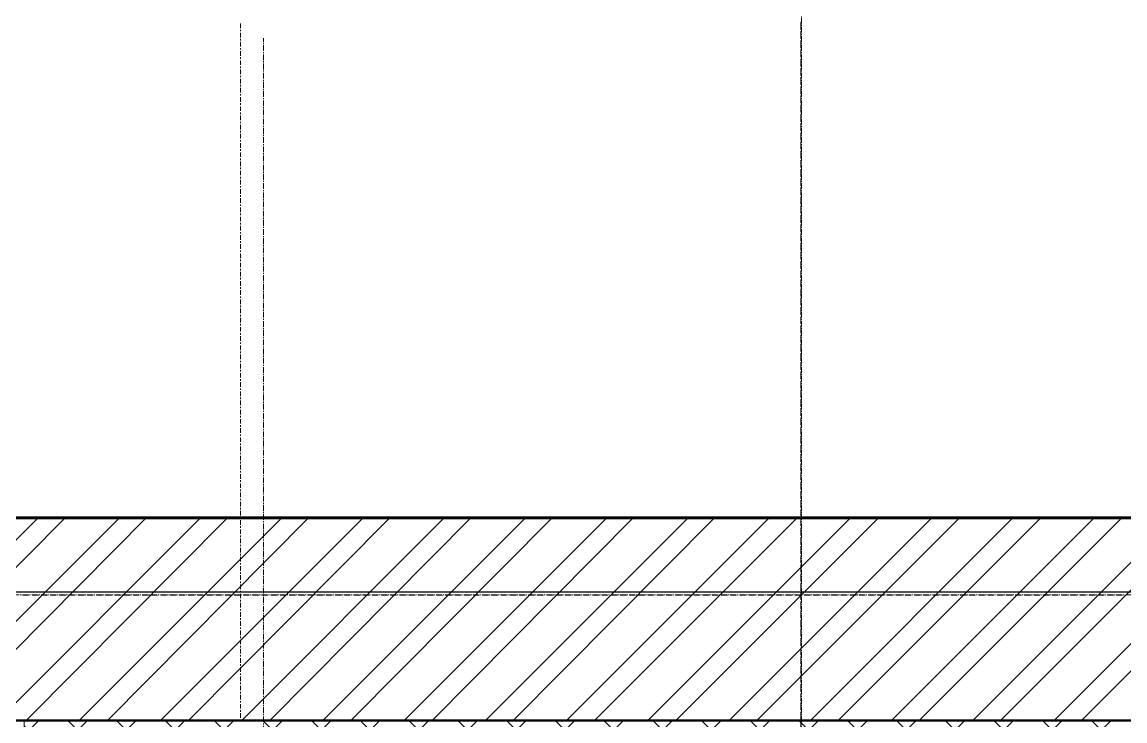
# Model space of a CAD drawing. Header units: millimetres. Extents: x -10178924 to 11692288, y -947381 to 58396.
# Drawn here: x 745754 to 748802, y -829089 to -827158 of the extents above; entities that cross this region are included whole.
import ezdxf

# ---------------------------------------------------------------- set-up
doc = ezdxf.new("R2010")
doc.units = ezdxf.units.MM
doc.linetypes.add('осевая', pattern=[50.8, 31.75, -6.35, 6.35, -6.35])
for name, color, linetype, true_color in [('PDF _Оси', 8, 'Continuous', 0x414141), ('PDF _Размеры осевые', 7, 'Continuous', 0x5d6970), ('PDF _штриховка', 7, 'Continuous', 0x95834a)]:
    doc.layers.add(name, color=color, linetype=linetype, true_color=true_color)
doc.layers.add('PDF _Стены.1', color=7, linetype='Continuous')
for name, color, linetype, lineweight in [('Оси', 253, 'Continuous', 9), ('Размеры осевые', 153, 'Continuous', 9), ('Стены.1', 7, 'Continuous', 25), ('ШТРИХОВКА', 252, 'Continuous', 15)]:
    doc.layers.add(name, color=color, linetype=linetype, lineweight=lineweight)

# ---------------------------------------------------------------- blocks, each defined once
blk = doc.blocks.new('A$C5282721b')
at = {"layer": 'ШТРИХОВКА', "ltscale": 100, "true_color": 0x000000, "transparency": 33554687}
h = blk.add_hatch(dxfattribs=at)
h.set_pattern_fill('ANSI31', color=18, scale=50)
h.set_pattern_definition([(45, (-79853.19, 25128.16), (-112.2532, 112.2532), [])])
h.paths.add_polyline_path([(5440.998, -31868.119), (-7386.275, -31868.119), (-7386.275, -48296.478), (61378.75, -48296.478), (61378.75, -31842.839), (41035.118, -31842.839), (41035.118, -31656.036), (40796.248, -31656.036), (40796.248, -31842.839), (40629.962, -31842.839), (40629.962, -31942.839), (40605.14, -34348.621), (40629.93, -32405.355), (39128.581, -32429.908), (40629.962, -32402.839), (40629.675, -32155.326), (39132.149, -32179.816), (39135.64, -31968.17), (38886.085, -31968.17), (38879.867, -32433.975), (40623.548, -32405.459), (40553.111, -38427.181), (40243.01, -38425.516), (40241.748, -38827.97), (43340.219, -38835.027), (43340.219, -38442.147), (40953.116, -38429.329), (41029.994, -32402.839), (54378.974, -32402.839), (54378.974, -35923.465), (54778.974, -35923.465), (54778.974, -32402.839), (60818.75, -32402.839), (60818.75, -41309.464), (60472.291, -41309.464), (60472.291, -41709.464), (60818.75, -41709.464), (60818.75, -47736.478), (44025.201, -47736.478), (44013.125, -46167.929), (43613.137, -46171.008), (43625.189, -47736.478), (27189.462, -47736.478), (27189.462, -44565.139), (26789.462, -44565.139), (26789.462, -47736.478), (10401.743, -47736.478), (10394.408, -46134.647), (9994.404, -46134.678), (10001.739, -47736.478), (-6826.275, -47736.478), (-6826.275, -41729.869), (-6530.734, -41731.097), (-6529.072, -41331.1), (-6826.275, -41329.865), (-6826.275, -32428.119), (-762.705, -32428.119), (-770.891, -36004.088), (-370.903, -36005.35), (-362.703, -32428.119), (5640.998, -32428.119), (5640.998, -31868.119)])
h.paths.add_polyline_path([(3584.804, -41373.023), (3584.804, -41773.13), (9973.974, -41799.679), (9987.536, -44634.678), (10387.54, -44634.678), (10372.735, -41401.332)], flags=17)
h.paths.add_polyline_path([(2513.142, -41768.578), (2514.803, -41368.779), (-383.184, -41356.638), (-371.114, -37407.013), (-774.123, -37406.088), (-783.181, -41354.976), (-5508.242, -41335.314), (-5509.901, -41734.604)], flags=17)
at = {"layer": 'ШТРИХОВКА', "lineweight": 9, "true_color": 0x000000, "transparency": 33554687}
h = blk.add_hatch(dxfattribs=at)
h.set_pattern_fill('ANSI37', color=18, scale=30, style=0)
h.set_pattern_definition([(45, (-41795451.25, -1495764.39), (-67.3519209, 67.3519209), []), (135, (-41795451.25, -1495764.39), (-67.3519209, -67.3519209), [])])
h.paths.add_polyline_path([(30680.879, -48296.478), (23402.93, -48296.478), (23399.762, -48466.478), (30680.879, -48466.478)])
at = {"layer": 'Оси', "color": 18, "ltscale": 50, "true_color": 0x000000, "transparency": 33554687}
blk.add_line((21498.839, -47941.478), (31379.92, -47941.478), dxfattribs=at)
at = {"layer": 'Размеры осевые', "color": 251, "linetype": 'осевая', "ltscale": 0.5, "transparency": 33554687}
for p, q in [((25550, -58512.867), (25550, -4812.867)), ((24062.718, -58512.867), (24062.718, -46412.867)), ((-9750, -47950), (62308.109, -47950))]:
    blk.add_line(p, q, dxfattribs=at)
at = {"layer": 'Стены.1', "color": 18, "linetype": 'Continuous', "true_color": 0x000000, "transparency": 33554687}
blk.add_line((22260.788, -47737.702), (31384.058, -47737.702), dxfattribs=at)
at = {"layer": 'Стены.1', "color": 18, "linetype": 'Continuous', "true_color": 0x000000, "transparency": 33554687, "flags": 128}
for points in [[(26789.462, -47736.478), (10401.743, -47736.478)], [(27189.462, -48296.478), (10001.739, -48296.478)], [(22252.998, -48296.478), (31381.805, -48296.478)]]:
    blk.add_lwpolyline(points, dxfattribs=at)
at = {"layer": 'ШТРИХОВКА', "color": 18, "lineweight": 9, "true_color": 0x000000, "transparency": 33554687}
blk.add_line((23401.346, -48466.478), (23401.346, -48296.478), dxfattribs=at)

msp = doc.modelspace()

# ---------------------------------------------------------------- linework, layer by layer
at = {"layer": 'PDF _Оси', "color": 8, "lineweight": 9, "true_color": 0x808080}
msp.add_lwpolyline([(743855.6, -828733.3), (753735.8, -828733.3)], dxfattribs=at)
at = {"layer": 'PDF _Размеры осевые', "lineweight": 9}
for points in [[(746357.5, -827175.4), (746357.5, -827162.7)], [(747906.9, -827179.6), (747906.9, -827162.7), (747906.9, -827158.5)], [(746357.5, -827183.9), (746357.5, -827179.6)], [(746357.5, -827200.8), (746357.5, -827188.1)], [(747906.9, -827205), (747906.9, -827188.1), (747906.9, -827183.9)], [(746357.5, -827209.3), (746357.5, -827205)], [(746357.5, -827226.2), (746357.5, -827213.5)], [(746357.5, -827234.7), (746357.5, -827230.4)], [(747906.9, -827230.4), (747906.9, -827213.5), (747906.9, -827209.3)], [(746357.5, -827251.6), (746357.5, -827238.9)], [(746357.5, -827260.1), (746357.5, -827255.8)], [(747906.9, -827255.8), (747906.9, -827238.9), (747906.9, -827234.7)], [(747906.9, -827281.2), (747906.9, -827264.3), (747906.9, -827260.1)], [(746357.5, -827277), (746357.5, -827264.3)], [(746357.5, -827285.5), (746357.5, -827281.2)], [(746357.5, -827302.4), (746357.5, -827289.7)], [(747906.9, -827306.6), (747906.9, -827289.7), (747906.9, -827285.5)], [(746357.5, -827310.9), (746357.5, -827306.6)], [(746357.5, -827327.8), (746357.5, -827315.1)], [(747906.9, -827332), (747906.9, -827315.1), (747906.9, -827310.9)], [(746357.5, -827336.3), (746357.5, -827332)], [(746357.5, -827353.2), (746357.5, -827340.5)], [(747906.9, -827357.4), (747906.9, -827340.5), (747906.9, -827336.3)], [(746357.5, -827361.7), (746357.5, -827357.4)], [(746357.5, -827378.6), (746357.5, -827365.9)], [(746357.5, -827387.1), (746357.5, -827382.8)], [(747906.9, -827382.8), (747906.9, -827365.9), (747906.9, -827361.7)], [(746357.5, -827404), (746357.5, -827391.3)], [(746357.5, -827412.5), (746357.5, -827408.2)], [(747906.9, -827408.2), (747906.9, -827391.3), (747906.9, -827387.1)], [(747906.9, -827433.6), (747906.9, -827416.7), (747906.9, -827412.5)], [(746357.5, -827429.4), (746357.5, -827416.7)], [(746357.5, -827437.9), (746357.5, -827433.6)], [(746357.5, -827454.8), (746357.5, -827442.1)], [(747906.9, -827459), (747906.9, -827442.1), (747906.9, -827437.9)], [(746357.5, -827463.3), (746357.5, -827459)], [(746357.5, -827480.2), (746357.5, -827467.5)], [(747906.9, -827484.4), (747906.9, -827467.5), (747906.9, -827463.3)], [(746357.5, -827488.7), (746357.5, -827484.4)], [(746357.5, -827505.6), (746357.5, -827492.9)], [(747906.9, -827509.8), (747906.9, -827492.9), (747906.9, -827488.7)], [(746357.5, -827514.1), (746357.5, -827509.8)], [(746357.5, -827531), (746357.5, -827518.3)], [(746357.5, -827539.5), (746357.5, -827535.2)], [(747906.9, -827535.2), (747906.9, -827518.3), (747906.9, -827514.1)], [(746357.5, -827556.4), (746357.5, -827543.7)], [(746357.5, -827564.9), (746357.5, -827560.6)], [(747906.9, -827560.6), (747906.9, -827543.7), (747906.9, -827539.5)], [(747906.9, -827586), (747906.9, -827569.1), (747906.9, -827564.9)], [(746357.5, -827581.8), (746357.5, -827569.1)], [(746357.5, -827590.3), (746357.5, -827586)], [(746357.5, -827607.2), (746357.5, -827594.5)], [(747906.9, -827611.4), (747906.9, -827594.5), (747906.9, -827590.3)], [(746357.5, -827615.7), (746357.5, -827611.4)], [(746357.5, -827632.6), (746357.5, -827619.9)], [(747906.9, -827636.8), (747906.9, -827619.9), (747906.9, -827615.7)], [(746357.5, -827641.1), (746357.5, -827636.8)], [(746357.5, -827658), (746357.5, -827645.3)], [(747906.9, -827662.2), (747906.9, -827645.3), (747906.9, -827641.1)], [(746357.5, -827666.5), (746357.5, -827662.2)], [(746357.5, -827683.4), (746357.5, -827670.7)], [(746357.5, -827691.9), (746357.5, -827687.6)], [(747906.9, -827687.6), (747906.9, -827670.7), (747906.9, -827666.5)], [(746357.5, -827708.8), (746357.5, -827696.1)], [(746357.5, -827717.3), (746357.5, -827713)], [(747906.9, -827713), (747906.9, -827696.1), (747906.9, -827691.9)], [(747906.9, -827738.4), (747906.9, -827721.5), (747906.9, -827717.3)], [(746357.5, -827734.2), (746357.5, -827721.5)], [(746357.5, -827742.7), (746357.5, -827738.4)], [(746357.5, -827759.6), (746357.5, -827746.9)], [(747906.9, -827763.8), (747906.9, -827746.9), (747906.9, -827742.7)], [(746357.5, -827768.1), (746357.5, -827763.8)], [(746357.5, -827785), (746357.5, -827772.3)], [(747906.9, -827789.2), (747906.9, -827772.3), (747906.9, -827768.1)], [(746357.5, -827793.5), (746357.5, -827789.2)], [(746357.5, -827810.4), (746357.5, -827797.7)], [(747906.9, -827814.6), (747906.9, -827797.7), (747906.9, -827793.5)], [(746357.5, -827818.9), (746357.5, -827814.6)], [(746357.5, -827835.8), (746357.5, -827823.1)], [(746357.5, -827844.3), (746357.5, -827840)], [(747906.9, -827840), (747906.9, -827823.1), (747906.9, -827818.9)], [(746357.5, -827861.2), (746357.5, -827848.5)], [(746357.5, -827869.7), (746357.5, -827865.4)], [(747906.9, -827865.4), (747906.9, -827848.5), (747906.9, -827844.3)], [(747906.9, -827890.8), (747906.9, -827873.9), (747906.9, -827869.7)], [(746357.5, -827886.6), (746357.5, -827873.9)], [(746357.5, -827895.1), (746357.5, -827890.8)], [(746357.5, -827912), (746357.5, -827899.3)], [(747906.9, -827916.2), (747906.9, -827899.3), (747906.9, -827895.1)], [(746357.5, -827920.5), (746357.5, -827916.2)], [(746357.5, -827937.4), (746357.5, -827924.7)], [(747906.9, -827941.6), (747906.9, -827924.7), (747906.9, -827920.5)], [(746357.5, -827945.9), (746357.5, -827941.6)], [(746357.5, -827962.8), (746357.5, -827950.1)], [(747906.9, -827967), (747906.9, -827950.1), (747906.9, -827945.9)], [(746357.5, -827971.3), (746357.5, -827967)], [(746357.5, -827988.2), (746357.5, -827975.5)], [(746357.5, -827996.7), (746357.5, -827992.4)], [(747906.9, -827992.4), (747906.9, -827975.5), (747906.9, -827971.3)], [(746357.5, -828013.6), (746357.5, -828000.9)], [(746357.5, -828022.1), (746357.5, -828017.8)], [(747906.9, -828017.8), (747906.9, -828000.9), (747906.9, -827996.7)], [(747906.9, -828043.2), (747906.9, -828026.3), (747906.9, -828022.1)], [(746357.5, -828039), (746357.5, -828026.3)], [(746357.5, -828047.5), (746357.5, -828043.2)], [(746357.5, -828064.4), (746357.5, -828051.7)], [(747906.9, -828068.6), (747906.9, -828051.7), (747906.9, -828047.5)], [(746357.5, -828072.9), (746357.5, -828068.6)], [(746357.5, -828089.8), (746357.5, -828077.1)], [(747906.9, -828094), (747906.9, -828077.1), (747906.9, -828072.9)], [(746357.5, -828098.3), (746357.5, -828094)], [(746357.5, -828115.2), (746357.5, -828102.5)], [(747906.9, -828119.4), (747906.9, -828102.5), (747906.9, -828098.3)], [(746357.5, -828123.7), (746357.5, -828119.4)], [(746357.5, -828140.6), (746357.5, -828127.9)], [(746357.5, -828149.1), (746357.5, -828144.8)], [(747906.9, -828144.8), (747906.9, -828127.9), (747906.9, -828123.7)], [(746357.5, -828166), (746357.5, -828153.3)], [(746357.5, -828174.5), (746357.5, -828170.2)], [(747906.9, -828170.2), (747906.9, -828153.3), (747906.9, -828149.1)], [(747906.9, -828195.6), (747906.9, -828178.7), (747906.9, -828174.5)], [(746357.5, -828191.4), (746357.5, -828178.7)], [(746357.5, -828199.9), (746357.5, -828195.6)], [(746357.5, -828216.8), (746357.5, -828204.1)], [(747906.9, -828221), (747906.9, -828204.1), (747906.9, -828199.9)], [(746357.5, -828225.3), (746357.5, -828221)], [(746357.5, -828242.2), (746357.5, -828229.5)], [(747906.9, -828246.4), (747906.9, -828229.5), (747906.9, -828225.3)], [(746357.5, -828250.7), (746357.5, -828246.4)], [(746357.5, -828267.6), (746357.5, -828254.9)], [(747906.9, -828271.9), (747906.9, -828254.9), (747906.9, -828250.7)], [(746357.5, -828276.1), (746357.5, -828271.9)], [(746357.5, -828293), (746357.5, -828280.3)], [(746357.5, -828301.5), (746357.5, -828297.3)], [(747906.9, -828297.3), (747906.9, -828280.3), (747906.9, -828276.1)], [(746357.5, -828318.4), (746357.5, -828305.7)], [(746357.5, -828326.9), (746357.5, -828322.7)], [(747906.9, -828322.7), (747906.9, -828305.7), (747906.9, -828301.5)], [(747906.9, -828348.1), (747906.9, -828331.1), (747906.9, -828326.9)], [(746357.5, -828343.8), (746357.5, -828331.1)], [(746357.5, -828352.3), (746357.5, -828348.1)], [(746357.5, -828369.2), (746357.5, -828356.5)], [(747906.9, -828373.4), (747906.9, -828356.5), (747906.9, -828352.3)], [(746357.5, -828377.7), (746357.5, -828373.5)], [(746357.5, -828394.6), (746357.5, -828381.9)], [(747906.9, -828398.9), (747906.9, -828381.9), (747906.9, -828377.7)], [(746357.5, -828403.1), (746357.5, -828398.9)], [(746357.5, -828420), (746357.5, -828407.3)], [(747906.9, -828424.3), (747906.9, -828407.3), (747906.9, -828403.1)], [(746357.5, -828428.5), (746357.5, -828424.3)], [(746357.5, -828445.4), (746357.5, -828432.7)], [(746357.5, -828453.9), (746357.5, -828449.7)], [(747906.9, -828449.7), (747906.9, -828432.7), (747906.9, -828428.5)], [(746357.5, -828470.8), (746357.5, -828458.1)], [(746357.5, -828479.3), (746357.5, -828475.1)], [(747906.9, -828475.1), (747906.9, -828458.1), (747906.9, -828453.9)], [(747906.9, -828500.5), (747906.9, -828483.5), (747906.9, -828479.3)], [(746357.5, -828496.2), (746357.5, -828483.5)], [(746357.5, -828504.7), (746357.5, -828500.5)], [(746357.5, -828521.6), (746357.5, -828508.9)], [(747906.9, -828525.9), (747906.9, -828508.9), (747906.9, -828504.7)], [(746357.5, -828530.1), (746357.5, -828525.9)], [(746357.5, -828547), (746357.5, -828534.3)], [(747906.9, -828551.3), (747906.9, -828534.3), (747906.9, -828530.1)], [(746357.5, -828555.5), (746357.5, -828551.3)], [(746357.5, -828572.4), (746357.5, -828559.7)], [(747906.9, -828576.7), (747906.9, -828559.7), (747906.9, -828555.5)], [(746357.5, -828580.9), (746357.5, -828576.7)], [(746357.5, -828597.8), (746357.5, -828585.1)], [(746357.5, -828606.3), (746357.5, -828602.1)], [(747906.9, -828602.1), (747906.9, -828585.1), (747906.9, -828580.9)], [(746357.5, -828623.2), (746357.5, -828610.5)], [(746357.5, -828631.7), (746357.5, -828627.5)], [(747906.9, -828627.5), (747906.9, -828610.5), (747906.9, -828606.3)], [(747906.9, -828652.9), (747906.9, -828635.9), (747906.9, -828631.7)], [(746357.5, -828648.6), (746357.5, -828635.9)], [(746357.5, -828657.1), (746357.5, -828652.9)], [(746357.5, -828674), (746357.5, -828661.3)], [(747906.9, -828678.3), (747906.9, -828661.3), (747906.9, -828657.1)], [(746357.5, -828682.5), (746357.5, -828678.3)], [(746357.5, -828699.4), (746357.5, -828686.7)], [(747906.9, -828703.7), (747906.9, -828686.7), (747906.9, -828682.5)], [(746357.5, -828707.9), (746357.5, -828703.7)], [(746357.5, -828724.8), (746357.5, -828712.1)], [(747906.9, -828729.1), (747906.9, -828712.1), (747906.9, -828707.9)], [(745756.4, -828741.8), (745773.3, -828741.8)], [(745777.5, -828741.8), (745777.5, -828741.8)], [(745781.8, -828741.8), (745798.7, -828741.8)], [(745802.9, -828741.8), (745802.9, -828741.8)], [(745807.1, -828741.8), (745824.1, -828741.8)], [(745828.3, -828741.8), (745828.3, -828741.8)], [(745832.5, -828741.8), (745849.5, -828741.8)], [(745853.7, -828741.8), (745853.7, -828741.8)], [(745857.9, -828741.8), (745874.9, -828741.8)], [(745879.1, -828741.8), (745879.1, -828741.8)], [(745883.4, -828741.8), (745900.3, -828741.8)], [(745904.5, -828741.8), (745904.5, -828741.8)], [(745908.8, -828741.8), (745925.7, -828741.8)], [(745929.9, -828741.8), (745929.9, -828741.8)], [(745934.1, -828741.8), (745951.1, -828741.8)], [(745955.3, -828741.8), (745955.3, -828741.8)], [(745959.6, -828741.8), (745976.5, -828741.8)], [(745980.7, -828741.8), (745980.7, -828741.8)], [(745985, -828741.8), (746001.9, -828741.8)], [(746006.1, -828741.8), (746006.1, -828741.8)], [(746010.4, -828741.8), (746027.3, -828741.8)], [(746031.5, -828741.8), (746031.5, -828741.8)], [(746035.8, -828741.8), (746052.7, -828741.8)], [(746056.9, -828741.8), (746056.9, -828741.8)], [(746061.1, -828741.8), (746078.1, -828741.8)], [(746082.3, -828741.8), (746082.3, -828741.8)], [(746086.6, -828741.8), (746103.5, -828741.8)], [(746107.7, -828741.8), (746107.7, -828741.8)], [(746112, -828741.8), (746128.9, -828741.8)], [(746133.1, -828741.8), (746133.1, -828741.8)], [(746137.4, -828741.8), (746154.3, -828741.8)], [(746158.5, -828741.8), (746158.5, -828741.8)], [(746162.8, -828741.8), (746179.7, -828741.8)], [(746183.9, -828741.8), (746183.9, -828741.8)], [(746188.2, -828741.8), (746205.1, -828741.8)], [(746209.3, -828741.8), (746209.3, -828741.8)], [(746213.6, -828741.8), (746230.5, -828741.8)], [(746234.7, -828741.8), (746234.7, -828741.8)], [(746239, -828741.8), (746255.9, -828741.8)], [(746260.1, -828741.8), (746260.1, -828741.8)], [(746264.4, -828741.8), (746281.3, -828741.8)], [(746285.5, -828741.8), (746285.5, -828741.8)], [(746289.8, -828741.8), (746306.7, -828741.8)], [(746310.9, -828741.8), (746310.9, -828741.8)], [(746315.2, -828741.8), (746332.1, -828741.8)], [(746336.3, -828741.8), (746336.3, -828741.8)], [(746340.6, -828741.8), (746357.5, -828741.8)], [(746357.5, -828733.3), (746357.5, -828729.1)], [(746357.5, -828750.2), (746357.5, -828737.5)], [(746357.5, -828758.7), (746357.5, -828754.5)], [(746361.7, -828741.8), (746361.7, -828741.8)], [(746366, -828741.8), (746382.9, -828741.8)], [(746387.1, -828741.8), (746387.1, -828741.8)], [(746391.4, -828741.8), (746408.3, -828741.8)], [(746412.5, -828741.8), (746412.5, -828741.8)], [(746416.8, -828741.8), (746433.7, -828741.8)], [(746437.9, -828741.8), (746437.9, -828741.8)], [(746442.2, -828741.8), (746459.1, -828741.8)], [(746463.3, -828741.8), (746463.3, -828741.8)], [(746467.6, -828741.8), (746484.5, -828741.8)], [(746488.7, -828741.8), (746488.7, -828741.8)], [(746493, -828741.8), (746509.9, -828741.8)], [(746514.1, -828741.8), (746514.1, -828741.8)], [(746518.4, -828741.8), (746535.3, -828741.8)], [(746539.5, -828741.8), (746539.5, -828741.8)], [(746543.8, -828741.8), (746560.7, -828741.8)], [(746564.9, -828741.8), (746564.9, -828741.8)], [(746569.2, -828741.8), (746586.1, -828741.8)], [(746590.3, -828741.8), (746590.3, -828741.8)], [(746594.6, -828741.8), (746611.5, -828741.8)], [(746615.7, -828741.8), (746615.7, -828741.8)], [(746620, -828741.8), (746636.9, -828741.8)], [(746641.1, -828741.8), (746641.1, -828741.8)], [(746645.4, -828741.8), (746662.3, -828741.8)], [(746666.5, -828741.8), (746666.5, -828741.8)], [(746670.8, -828741.8), (746687.7, -828741.8)], [(746691.9, -828741.8), (746691.9, -828741.8)], [(746696.2, -828741.8), (746713.1, -828741.8)], [(746717.3, -828741.8), (746717.3, -828741.8)], [(746721.6, -828741.8), (746738.5, -828741.8)], [(746742.7, -828741.8), (746742.7, -828741.8)], [(746747, -828741.8), (746763.9, -828741.8)], [(746768.1, -828741.8), (746768.1, -828741.8)], [(746772.4, -828741.8), (746789.3, -828741.8)], [(746793.5, -828741.8), (746793.5, -828741.8)], [(746797.8, -828741.8), (746814.7, -828741.8)], [(746818.9, -828741.8), (746818.9, -828741.8)], [(746823.2, -828741.8), (746840.1, -828741.8)], [(746844.3, -828741.8), (746844.3, -828741.8)], [(746848.6, -828741.8), (746865.5, -828741.8)], [(746869.7, -828741.8), (746869.7, -828741.8)], [(746874, -828741.8), (746890.9, -828741.8)], [(746895.1, -828741.8), (746895.1, -828741.8)], [(746899.4, -828741.8), (746916.3, -828741.8)], [(746920.5, -828741.8), (746920.5, -828741.8)], [(746924.8, -828741.8), (746941.7, -828741.8)], [(746945.9, -828741.8), (746945.9, -828741.8)], [(746950.2, -828741.8), (746967.1, -828741.8)], [(746971.3, -828741.8), (746971.3, -828741.8)], [(746975.6, -828741.8), (746992.5, -828741.8)], [(746996.7, -828741.8), (746996.7, -828741.8)], [(747001, -828741.8), (747017.9, -828741.8)], [(747022.1, -828741.8), (747022.1, -828741.8)], [(747026.4, -828741.8), (747043.3, -828741.8)], [(747047.5, -828741.8), (747047.5, -828741.8)], [(747051.8, -828741.8), (747068.7, -828741.8)], [(747072.9, -828741.8), (747072.9, -828741.8)], [(747077.2, -828741.8), (747094.1, -828741.8)], [(747098.3, -828741.8), (747098.3, -828741.8)], [(747102.6, -828741.8), (747119.5, -828741.8)], [(747123.7, -828741.8), (747123.7, -828741.8)], [(747128, -828741.8), (747144.9, -828741.8)], [(747149.1, -828741.8), (747149.1, -828741.8)], [(747153.4, -828741.8), (747170.3, -828741.8)], [(747174.5, -828741.8), (747174.5, -828741.8)], [(747178.8, -828741.8), (747195.7, -828741.8)], [(747199.9, -828741.8), (747199.9, -828741.8)], [(747204.2, -828741.8), (747221.1, -828741.8)], [(747225.3, -828741.8), (747225.3, -828741.8)], [(747229.6, -828741.8), (747246.5, -828741.8)], [(747250.7, -828741.8), (747250.7, -828741.8)], [(747255, -828741.8), (747271.9, -828741.8)], [(747276.1, -828741.8), (747276.1, -828741.8)], [(747280.4, -828741.8), (747297.3, -828741.8)], [(747301.5, -828741.8), (747301.5, -828741.8)], [(747305.8, -828741.8), (747322.7, -828741.8)], [(747326.9, -828741.8), (747326.9, -828741.8)], [(747331.2, -828741.8), (747348.1, -828741.8)], [(747352.3, -828741.8), (747352.3, -828741.8)], [(747356.6, -828741.8), (747373.5, -828741.8)], [(747377.7, -828741.8), (747377.7, -828741.8)], [(747382, -828741.8), (747398.9, -828741.8)], [(747403.1, -828741.8), (747403.1, -828741.8)], [(747407.4, -828741.8), (747424.3, -828741.8)], [(747428.5, -828741.8), (747428.5, -828741.8)], [(747432.8, -828741.8), (747449.7, -828741.8)], [(747453.9, -828741.8), (747453.9, -828741.8)], [(747458.2, -828741.8), (747475.1, -828741.8)], [(747479.3, -828741.8), (747479.3, -828741.8)], [(747483.6, -828741.8), (747500.5, -828741.8)], [(747504.7, -828741.8), (747504.7, -828741.8)], [(747509, -828741.8), (747525.9, -828741.8)], [(747530.1, -828741.8), (747530.1, -828741.8)], [(747534.4, -828741.8), (747551.3, -828741.8)], [(747555.5, -828741.8), (747555.5, -828741.8)], [(747559.8, -828741.8), (747576.7, -828741.8)], [(747580.9, -828741.8), (747580.9, -828741.8)], [(747585.2, -828741.8), (747602.1, -828741.8)], [(747606.3, -828741.8), (747606.3, -828741.8)], [(747610.6, -828741.8), (747627.5, -828741.8)], [(747631.7, -828741.8), (747631.7, -828741.8)], [(747636, -828741.8), (747652.9, -828741.8)], [(747657.1, -828741.8), (747657.1, -828741.8)], [(747661.4, -828741.8), (747678.3, -828741.8)], [(747682.5, -828741.8), (747682.5, -828741.8)], [(747686.8, -828741.8), (747703.7, -828741.8)], [(747707.9, -828741.8), (747707.9, -828741.8)], [(747712.2, -828741.8), (747729.1, -828741.8)], [(747733.3, -828741.8), (747733.3, -828741.8)], [(747737.6, -828741.8), (747754.5, -828741.8)], [(747758.7, -828741.8), (747758.7, -828741.8)], [(747763, -828741.8), (747779.9, -828741.8)], [(747784.1, -828741.8), (747784.1, -828741.8)], [(747788.4, -828741.8), (747805.3, -828741.8)], [(747809.5, -828741.8), (747809.5, -828741.8)], [(747813.8, -828741.8), (747830.7, -828741.8)], [(747834.9, -828741.8), (747834.9, -828741.8)], [(747839.2, -828741.8), (747856.1, -828741.8)], [(747860.3, -828741.8), (747860.3, -828741.8)], [(747864.6, -828741.8), (747881.5, -828741.8)], [(747885.7, -828741.8), (747885.7, -828741.8)], [(747890, -828741.8), (747906.9, -828741.8)], [(747906.9, -828754.5), (747906.9, -828737.5), (747906.9, -828733.3)], [(747911.1, -828741.8), (747911.1, -828741.8)], [(747915.4, -828741.8), (747932.3, -828741.8)], [(747936.5, -828741.8), (747936.5, -828741.8)], [(747940.8, -828741.8), (747957.7, -828741.8)], [(747961.9, -828741.8), (747961.9, -828741.8)], [(747966.2, -828741.8), (747983.1, -828741.8)], [(747987.3, -828741.8), (747987.3, -828741.8)], [(747991.6, -828741.8), (748008.5, -828741.8)], [(748012.7, -828741.8), (748012.7, -828741.8)], [(748017, -828741.8), (748033.9, -828741.8)], [(748038.1, -828741.8), (748038.1, -828741.8)], [(748042.4, -828741.8), (748059.3, -828741.8)], [(748063.5, -828741.8), (748063.5, -828741.8)], [(748067.8, -828741.8), (748084.7, -828741.8)], [(748088.9, -828741.8), (748088.9, -828741.8)], [(748093.2, -828741.8), (748110.1, -828741.8)], [(748114.3, -828741.8), (748114.3, -828741.8)], [(748118.6, -828741.8), (748135.5, -828741.8)], [(748139.7, -828741.8), (748139.7, -828741.8)], [(748144, -828741.8), (748160.9, -828741.8)], [(748165.1, -828741.8), (748165.1, -828741.8)], [(748169.4, -828741.8), (748186.3, -828741.8)], [(748190.5, -828741.8), (748190.5, -828741.8)], [(748194.8, -828741.8), (748211.7, -828741.8)], [(748215.9, -828741.8), (748215.9, -828741.8)], [(748220.2, -828741.8), (748237.1, -828741.8)], [(748241.3, -828741.8), (748241.3, -828741.8)], [(748245.6, -828741.8), (748262.5, -828741.8)], [(748266.7, -828741.8), (748266.7, -828741.8)], [(748271, -828741.8), (748287.9, -828741.8)], [(748292.1, -828741.8), (748292.1, -828741.8)], [(748296.4, -828741.8), (748313.3, -828741.8)], [(748317.5, -828741.8), (748317.5, -828741.8)], [(748321.8, -828741.8), (748338.7, -828741.8)], [(748342.9, -828741.8), (748342.9, -828741.8)], [(748347.2, -828741.8), (748364.1, -828741.8)], [(748368.3, -828741.8), (748368.3, -828741.8)], [(748372.6, -828741.8), (748389.5, -828741.8)], [(748393.7, -828741.8), (748393.7, -828741.8)], [(748398, -828741.8), (748414.9, -828741.8)], [(748419.1, -828741.8), (748419.1, -828741.8)], [(748423.4, -828741.8), (748440.3, -828741.8)], [(748444.5, -828741.8), (748444.5, -828741.8)], [(748448.8, -828741.8), (748465.7, -828741.8)], [(748469.9, -828741.8), (748469.9, -828741.8)], [(748474.2, -828741.8), (748491.1, -828741.8)], [(748495.3, -828741.8), (748495.3, -828741.8)], [(748499.6, -828741.8), (748516.5, -828741.8)], [(748520.7, -828741.8), (748520.7, -828741.8)], [(748525, -828741.8), (748541.9, -828741.8)], [(748546.1, -828741.8), (748546.1, -828741.8)], [(748550.4, -828741.8), (748567.3, -828741.8)], [(748571.5, -828741.8), (748571.5, -828741.8)], [(748575.8, -828741.8), (748592.7, -828741.8)], [(748596.9, -828741.8), (748596.9, -828741.8)], [(748601.2, -828741.8), (748618.1, -828741.8)], [(748622.3, -828741.8), (748622.3, -828741.8)], [(748626.6, -828741.8), (748643.5, -828741.8)], [(748647.7, -828741.8), (748647.7, -828741.8)], [(748652, -828741.8), (748668.9, -828741.8)], [(748673.1, -828741.8), (748673.1, -828741.8)], [(748677.4, -828741.8), (748694.3, -828741.8)], [(748698.5, -828741.8), (748698.5, -828741.8)], [(748702.8, -828741.8), (748719.7, -828741.8)], [(748723.9, -828741.8), (748723.9, -828741.8)], [(748728.2, -828741.8), (748745.1, -828741.8)], [(748749.3, -828741.8), (748749.3, -828741.8)], [(748753.6, -828741.8), (748770.5, -828741.8)], [(748774.7, -828741.8), (748774.7, -828741.8)], [(748779, -828741.8), (748795.9, -828741.8)], [(748800.1, -828741.8), (748800.1, -828741.8)], [(746357.5, -828775.6), (746357.5, -828762.9)], [(746357.5, -828784.1), (746357.5, -828779.9)], [(747906.9, -828779.9), (747906.9, -828762.9), (747906.9, -828758.7)], [(747906.9, -828805.3), (747906.9, -828788.3), (747906.9, -828784.1)], [(746357.5, -828801), (746357.5, -828788.3)], [(746357.5, -828809.5), (746357.5, -828805.3)], [(746357.5, -828826.4), (746357.5, -828813.7)], [(747906.9, -828830.7), (747906.9, -828813.7), (747906.9, -828809.5)], [(746357.5, -828834.9), (746357.5, -828830.7)], [(746357.5, -828851.8), (746357.5, -828839.1)], [(747906.9, -828856.1), (747906.9, -828839.1), (747906.9, -828834.9)], [(746357.5, -828860.3), (746357.5, -828856.1)], [(746357.5, -828877.2), (746357.5, -828864.5)], [(747906.9, -828881.5), (747906.9, -828864.5), (747906.9, -828860.3)], [(746357.5, -828885.7), (746357.5, -828881.5)], [(746357.5, -828902.6), (746357.5, -828889.9)], [(746357.5, -828911.1), (746357.5, -828906.9)], [(747906.9, -828906.9), (747906.9, -828889.9), (747906.9, -828885.7)], [(746357.5, -828928), (746357.5, -828915.3)], [(746357.5, -828936.5), (746357.5, -828932.3)], [(747906.9, -828932.3), (747906.9, -828915.3), (747906.9, -828911.1)], [(747906.9, -828957.7), (747906.9, -828940.7), (747906.9, -828936.5)], [(746357.5, -828953.4), (746357.5, -828940.7)], [(746357.5, -828961.9), (746357.5, -828957.7)], [(746357.5, -828978.8), (746357.5, -828966.1)], [(747906.9, -828983.1), (747906.9, -828966.1), (747906.9, -828961.9)], [(746357.5, -828987.3), (746357.5, -828983.1)], [(746357.5, -829004.2), (746357.5, -828991.5)], [(747906.9, -829008.5), (747906.9, -828991.5), (747906.9, -828987.3)], [(746357.5, -829012.7), (746357.5, -829008.5)], [(746357.5, -829029.6), (746357.5, -829016.9)], [(747906.9, -829033.9), (747906.9, -829016.9), (747906.9, -829012.7)], [(746357.5, -829038.1), (746357.5, -829033.9)], [(746357.5, -829055), (746357.5, -829042.3)], [(746357.5, -829063.5), (746357.5, -829059.3)], [(747906.9, -829059.3), (747906.9, -829042.3), (747906.9, -829038.1)], [(746357.5, -829080.4), (746357.5, -829067.7)], [(746357.5, -829088.9), (746357.5, -829084.7)], [(747906.9, -829084.7), (747906.9, -829067.7), (747906.9, -829063.5)], [(747906.9, -829110.1), (747906.9, -829093.1), (747906.9, -829088.9)]]:
    msp.add_lwpolyline(points, dxfattribs=at)
at = {"layer": 'PDF _Стены.1', "lineweight": 25}
for points in [[(749147.3, -828525.9), (732760.6, -828525.9)], [(744617.6, -828530.1), (753740.1, -828530.1)], [(749545.2, -829088.9), (732358.5, -829088.9)], [(744609.1, -829088.9), (753735.9, -829088.9)]]:
    msp.add_lwpolyline(points, dxfattribs=at)
at = {"layer": 'PDF _штриховка', "color": 251, "lineweight": 5, "true_color": 0x636466}
for points in [[(748681.6, -829088.9), (749545.2, -828225.3)], [(745316.1, -829088.9), (745874.9, -828525.9)], [(745540.4, -829088.9), (746099.2, -828525.9)], [(745764.8, -829088.9), (746323.6, -828525.9)], [(745989.2, -829088.9), (746548, -828525.9)], [(746213.6, -829088.9), (746772.3, -828525.9)], [(746437.9, -829088.9), (746996.7, -828525.9)], [(746662.3, -829088.9), (747221.1, -828525.9)], [(746886.7, -829088.9), (747445.4, -828525.9)], [(747111, -829088.9), (747669.8, -828525.9)], [(747335.4, -829088.9), (747898.4, -828525.9)], [(747559.8, -829088.9), (748122.8, -828525.9)], [(747784.1, -829088.9), (748347.1, -828525.9)], [(748008.5, -829088.9), (748571.5, -828525.9)], [(748232.9, -829088.9), (748795.9, -828525.9)], [(748457.2, -829088.9), (749020.2, -828525.9)]]:
    msp.add_lwpolyline(points, dxfattribs=at)

# ---------------------------------------------------------------- block references
msp.add_blockref('A$C5282721b', (722358.6, -780790.4))

doc.saveas('drawing.dxf')
